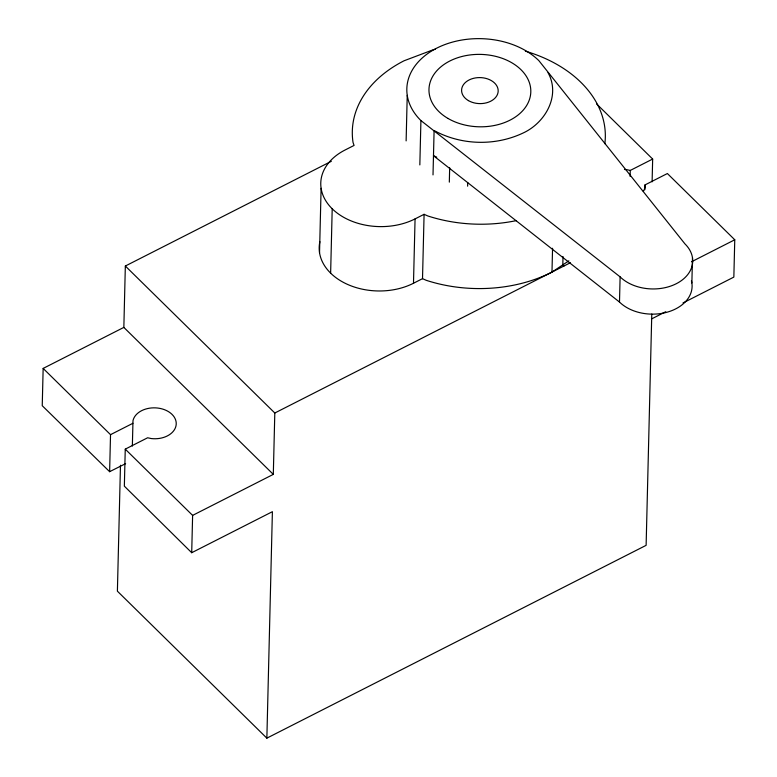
<?xml version="1.0" encoding="UTF-8"?>
<svg xmlns="http://www.w3.org/2000/svg" width="777" height="777" viewBox="0 0 777 777"><rect width="100%" height="100%" fill="white"/><g stroke="black" fill="none" stroke-linecap="round" stroke-linejoin="round"><path stroke-width="1.17" d="M331.332 161.305L125.34 266.025L123.844 327.399L43.153 368.415L42.24 405.72L109.625 471.678L125.612 463.655M109.625 471.678L110.528 434.664L43.153 368.415M120.474 465.219L117.395 591.171L266.861 738.15L646.124 545.337L651.777 314.063M132.352 446.056L132.993 420.678A21.756 15.462 1.4 0 1 157.809 408.061A21.756 15.462 1.4 0 1 175.981 425.922A21.756 15.462 1.4 0 1 151.165 438.539L147.64 437.772L125.252 449.145L124.349 486.159L191.705 552.709L272.397 511.684L266.861 738.15M191.705 552.709L192.618 515.394L125.252 449.145M192.618 515.394L273.31 474.378L274.805 413.005L125.34 266.025M319.532 252.661L321.105 188.306M330.633 273.145L332.206 208.78A59.295 42.143 1.4 0 1 345.027 150.029L354.059 145.435L353.04 142.453A126.544 89.947 1.4 0 1 404.089 60.761L433.051 49.825A126.544 89.947 1.4 0 1 435.334 49.242M406.128 140.89L407.235 95.338M319.881 241.666A59.295 42.143 1.4 0 0 347.678 284.469A59.295 42.143 1.4 0 0 413.49 283.255L415.064 218.9L424.087 214.306L427.768 215.948A126.544 89.947 1.4 0 0 516.511 220.581M419.833 164.928L420.92 120.571A73.087 51.952 1.4 0 1 436.723 48.155A73.087 51.952 1.4 0 1 538.849 60.625L684.964 243.9A40.19 28.564 1.4 0 1 676.272 283.722A40.19 28.564 1.4 0 1 620.114 276.865L420.92 120.571M413.49 283.255L422.513 278.661L424.087 214.306M433.012 174.903L434.1 130.536C461.227 145.328 495.124 146.241 523.047 133.042C545.182 122.902 560.916 95.717 548.008 72.63M449.32 182.139L449.669 167.764M467.628 186.169L467.715 182.576M422.513 278.661L426.194 280.303A126.544 89.947 1.4 0 0 551.981 272.096L552.564 248.261M563.014 256.527L562.81 264.87L563.966 266.006M691.433 280.847A40.19 28.564 1.4 0 1 667.841 311.995A40.19 28.564 1.4 0 1 619.492 302.049L620.114 276.865M630.128 176.428L630.273 170.435L652.661 159.052L596.522 103.846M644.881 189.714L644.997 184.916L667.385 173.533L734.76 239.782L733.847 277.098L683.022 302.933M652.107 181.828L652.661 159.052M691.87 282.964L692.482 257.779M644.997 184.916L644.92 187.529A21.756 15.462 1.4 0 1 643.327 191.385M551.981 272.096L568.832 260.849M110.528 434.664L132.906 423.29M274.805 413.005L570.396 262.733M691.501 261.781L734.76 239.782M651.66 318.881L665.714 311.732M630.273 170.435L626.748 169.658A21.756 15.462 1.4 0 0 624.485 169.464M436.742 157.168L433.488 155.721L619.492 302.049M123.844 327.399L273.31 474.378M525.369 51.165A126.544 89.947 1.4 0 1 604.846 143.706M415.064 218.9A59.295 42.143 1.4 0 1 332.206 208.78M447.979 118.434A50.932 36.208 1.4 0 0 530.215 96.746A50.932 36.208 1.4 0 0 461.46 56.614A50.932 36.208 1.4 0 0 447.979 118.434M468.414 100.602A18.308 13.015 1.4 0 0 497.97 92.803A18.308 13.015 1.4 0 0 473.261 78.39A18.308 13.015 1.4 0 0 468.414 100.602"/></g></svg>
